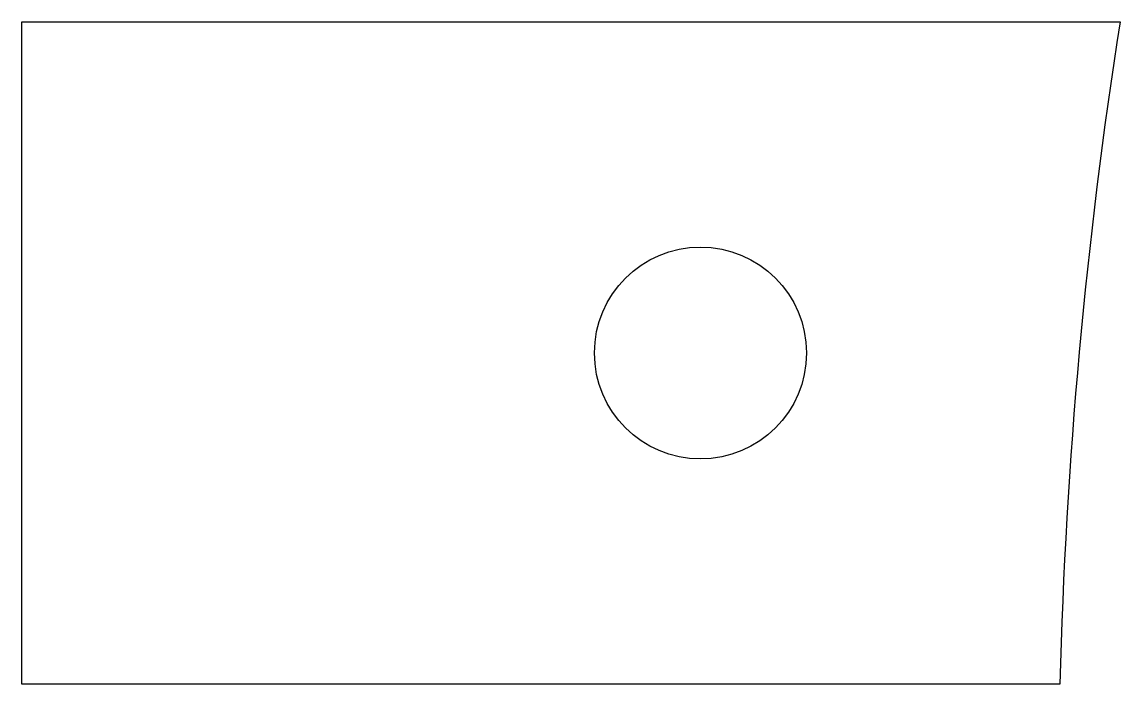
# Model space of a CAD drawing. Header units: millimetres. Extents: x -466.2 to -383.3, y 10 to 60.
import ezdxf

# ---------------------------------------------------------------- set-up
doc = ezdxf.new("R2010")
doc.units = ezdxf.units.MM

msp = doc.modelspace()

# ---------------------------------------------------------------- linework, layer by layer
at = {"color": 7, "linetype": 'Continuous', "lineweight": 25}
for p, q in [((-466.21, 60), (-383.333, 60)), ((-466.21, 10), (-466.21, 60)), ((-387.871, 10), (-466.21, 10))]:
    msp.add_line(p, q, dxfattribs=at)
msp.add_circle((-415, 35), 8, dxfattribs=at)
msp.add_arc((0, 0), 388, 171.10413, 178.52314, dxfattribs=at)

doc.saveas('drawing.dxf')
